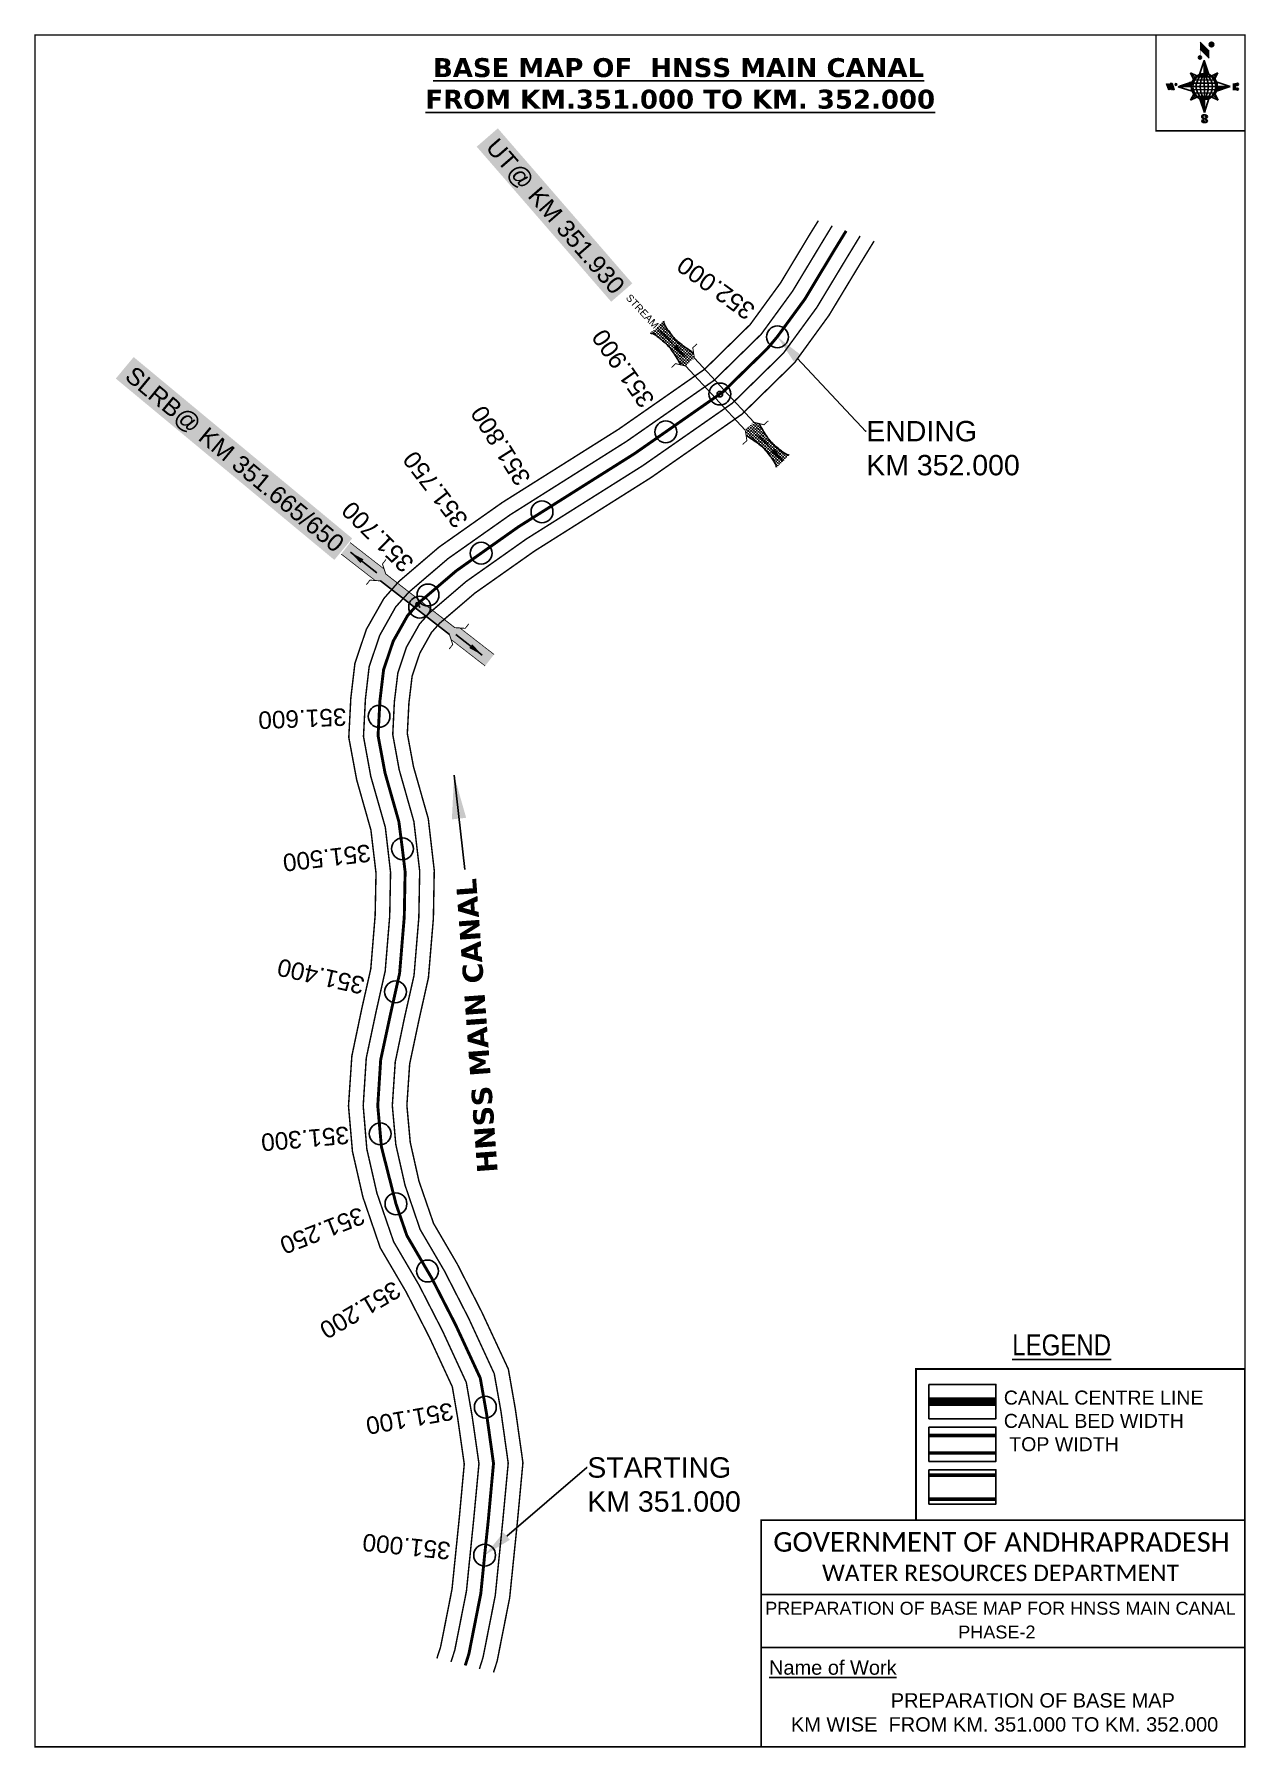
# Model space of a CAD drawing. Header units: inches. Extents: x 803949 to 804781, y 1571809 to 1572985.
import ezdxf
from ezdxf import colors
from ezdxf.entities.mleader import LeaderData, LeaderLine
from ezdxf.enums import TextEntityAlignment as Align
from ezdxf.math import Vec2, Vec3

# ---------------------------------------------------------------- set-up
doc = ezdxf.new("R2010")
doc.units = ezdxf.units.IN
doc.header["$LTSCALE"] = 15
doc.header["$MEASUREMENT"] = 0
doc.header["$PDMODE"] = 32
doc.header["$PDSIZE"] = 15
doc.linetypes.add('ACAD_ISO02W100', pattern=[15, 12, -3])
doc.linetypes.add('HIDDEN2', pattern=[0.1875, 0.125, -0.0625])
for name, color, linetype in [('AQUADUCT', 1, 'Continuous'), ('bord', 1, 'Continuous'), ('CANAL1', 7, 'Continuous'), ('CSMark', 72, 'Continuous'), ('DCBMS', 232, 'Continuous'), ('PAGE', 7, 'Continuous'), ('STRUCTURE', 5, 'Continuous'), ('TEXT', 6, 'Continuous')]:
    doc.layers.add(name, color=color, linetype=linetype)
doc.styles.add('ARIALN', font='ARIALN.TTF')
doc.styles.get("Standard").update_dxf_attribs({"font": 'arial.ttf'})
doc.dimstyles.get("Standard").update_dxf_attribs({"dimtxt": 20, "dimasz": 0.18, "dimexe": 0.18, "dimexo": 0.0625, "dimgap": 0.09, "dimtad": 0, "dimtih": 1, "dimtoh": 1, "dimdec": 4, "dimzin": 0, "dimdsep": 46, "dimtxsty": 'Standard', "dimcen": 0.09, "dimadec": 0, "dimazin": 0, "dimtfac": 1, "dimtdec": 4, "dimtofl": 0, "dimtmove": 0, "dimatfit": 3, "dimfxl": 1, "dimtolj": 1, "dimtzin": 0, "dimarcsym": 0})
pattern_1 = [(267.297113149, (-8720374.938, 50637915.138), (10.5367255337, -0.497431438), [])]
pattern_2 = [(357.297113149, (-8720374.938, 50637915.138), (0.497431438, 10.5367255337), [])]

# ---------------------------------------------------------------- blocks, each defined once
blk = doc.blocks.new('*X26')
at = {"color": 0, "linetype": 'Continuous'}
for p, q in [((6321.6, 240.5), (6322.3, 241.2)), ((6321.6, 240.3), (6322.3, 241)), ((6321.6, 240.1), (6322.3, 240.8)), ((6321.6, 239.9), (6322.4, 240.7)), ((6321.6, 239.8), (6322.4, 240.6)), ((6321.6, 239.6), (6322.5, 240.5)), ((6321.6, 239.4), (6322.5, 240.3)), ((6321.6, 239.2), (6322.6, 240.2)), ((6321.7, 239.1), (6322.6, 240.1)), ((6321.8, 240.8), (6322.4, 241.4)), ((6321.8, 239), (6322.7, 240)), ((6321.8, 239), (6322.8, 239.9)), ((6321.9, 238.9), (6322.9, 239.8)), ((6322, 238.8), (6323, 239.7)), ((6322.1, 241.3), (6322.4, 241.6)), ((6322.1, 238.7), (6323.1, 239.6)), ((6322.2, 238.6), (6323.1, 239.6)), ((6322.3, 238.5), (6323.2, 239.5)), ((6322.4, 238.5), (6323.3, 239.4)), ((6322.5, 238.4), (6323.4, 239.3)), ((6322.7, 238.4), (6323.6, 239.3)), ((6322.8, 238.3), (6323.7, 239.2)), ((6322.9, 238.3), (6323.8, 239.1)), ((6323.1, 238.2), (6323.9, 239.1)), ((6323.2, 238.2), (6324, 239)), ((6323.3, 238.2), (6324.2, 239)), ((6323.5, 238.1), (6324.3, 238.9)), ((6323.7, 238.1), (6324.4, 238.9)), ((6323.8, 238.1), (6324.6, 238.8)), ((6324.1, 238.2), (6324.7, 238.8)), ((6324.3, 238.3), (6324.9, 238.8)), ((6324.6, 238.3), (6325.1, 238.8)), ((6324.8, 238.4), (6325.2, 238.8)), ((6325.1, 238.5), (6325.4, 238.8)), ((6325.4, 238.6), (6325.6, 238.8))]:
    blk.add_line(p, q, dxfattribs=at)
blk = doc.blocks.new('*X25')
at = {"color": 0, "linetype": 'Continuous'}
for p, q in [((6324.4, 240.3), (6324.5, 240.4)), ((6324.6, 240.3), (6324.8, 240.5)), ((6324.7, 240.2), (6325, 240.5)), ((6324.8, 240.2), (6325.2, 240.6)), ((6325, 240.1), (6325.5, 240.6)), ((6325.1, 240.1), (6325.6, 240.6)), ((6325.2, 240), (6325.8, 240.6)), ((6325.3, 240), (6326, 240.6)), ((6325.4, 239.9), (6326.1, 240.6)), ((6325.5, 239.8), (6326.2, 240.5)), ((6325.6, 239.8), (6326.3, 240.5)), ((6325.7, 239.7), (6326.5, 240.4)), ((6325.9, 239.6), (6326.6, 240.3)), ((6326, 239.5), (6326.7, 240.3)), ((6326, 239.4), (6326.8, 240.2)), ((6326.1, 239.3), (6327, 240.2)), ((6326.2, 239.3), (6327.1, 240.1)), ((6326.3, 239.2), (6327.1, 240)), ((6326.4, 239.1), (6327.2, 239.9)), ((6326.5, 239), (6327.3, 239.8)), ((6326.5, 238.9), (6327.4, 239.7)), ((6326.6, 238.8), (6327.5, 239.6)), ((6326.7, 238.7), (6327.5, 239.5)), ((6326.8, 238.6), (6327.6, 239.4)), ((6326.8, 238.5), (6327.7, 239.3)), ((6326.8, 236.5), (6327.4, 237)), ((6326.9, 238.3), (6327.8, 239.2)), ((6326.9, 238.2), (6327.9, 239.1)), ((6326.9, 236.8), (6327.6, 237.4)), ((6327, 238.1), (6327.8, 239)), ((6327, 237.9), (6327.8, 238.8)), ((6327, 237.8), (6327.8, 238.6)), ((6327, 237.6), (6327.8, 238.4)), ((6327, 237.4), (6327.8, 238.2)), ((6327, 237.3), (6327.8, 238)), ((6327, 237.1), (6327.8, 237.9))]:
    blk.add_line(p, q, dxfattribs=at)
blk = doc.blocks.new('H')
at = {"layer": 'bord', "extrusion": (0.000427885, 0.004792, 0.999988)}
h = blk.add_hatch(dxfattribs=at)
h.set_pattern_fill('LINE', color=8, scale=84.387686, angle=-2.7029, style=0)
h.set_pattern_definition(pattern_2)
h.paths.add_polyline_path([(-492, 786, -0.090992), (-448, 775), (-486, 912)])
h = blk.add_hatch(dxfattribs=at)
h.set_pattern_fill('LINE', color=8, scale=84.387686, angle=-92.7029, style=0)
h.set_pattern_definition(pattern_1)
h.paths.add_polyline_path([(-625, 665, -0.090992), (-615, 710), (-751, 671)])
h = blk.add_hatch(dxfattribs=at)
h.set_pattern_fill('LINE', color=8, scale=84.387686, angle=-2.7029, style=0)
h.set_pattern_definition(pattern_2)
h.paths.add_polyline_path([(-504, 533, -0.090992), (-549, 543), (-510, 406)])
h = blk.add_hatch(dxfattribs=at)
h.set_pattern_fill('LINE', color=8, scale=84.387686, angle=-92.7029, style=0)
h.set_pattern_definition(pattern_1)
h.paths.add_polyline_path([(-246, 647), (-372, 653, -0.090992), (-382, 609)])
for p, q in [((-519, 1020, -1217), (-435, 927, -1216)), ((-516, 1087, -1217), (-432, 994, -1217)), ((-538, 774, -1216), (-487, 906, -1216)), ((-487, 906, -1216), (-493, 780, -1216)), ((-487, 906, -1216), (-448, 769, -1216)), ((-865, 701, -1215), (-847, 638, -1215)), ((-847, 700, -1215), (-829, 637, -1215)), ((-829, 699, -1215), (-811, 636, -1215)), ((-829, 699, -1215), (-811, 698, -1215)), ((-811, 698, -1215), (-794, 635, -1215)), ((-752, 665, -1215), (-615, 704, -1215)), ((-627, 794, -1216), (-567, 760, -1216)), ((-627, 794, -1216), (-584, 747, -1215)), ((-599, 731, -1215), (-627, 794, -1216)), ((-421, 753, -1216), (-359, 781, -1216)), ((-359, 781, -1216), (-405, 739, -1216)), ((-359, 781, -1216), (-392, 721, -1215)), ((-379, 693, -1215), (-246, 641, -1215)), ((-213, 669, -1215), (-217, 601, -1215)), ((-752, 665, -1215), (-625, 659, -1215)), ((-619, 614, -1215), (-752, 665, -1215)), ((-639, 526, -1214), (-606, 585, -1215)), ((-639, 526, -1214), (-593, 568, -1215)), ((-577, 553, -1215), (-639, 526, -1214)), ((-511, 400, -1214), (-549, 537, -1214)), ((-460, 533, -1215), (-511, 400, -1214)), ((-505, 527, -1214), (-511, 400, -1214)), ((-371, 513, -1214), (-431, 546, -1215)), ((-371, 513, -1214), (-414, 560, -1215)), ((-399, 576, -1215), (-371, 513, -1214)), ((-246, 641, -1215), (-383, 603, -1215)), ((-373, 647, -1215), (-246, 641, -1215)), ((-197, 600, -1215), (-194, 668, -1215))]:
    blk.add_line(p, q, dxfattribs=at)
at = {"layer": 'bord', "color": 8, "linetype": 'ByBlock', "extrusion": (0.000427885, 0.004792, 0.999988)}
for p, q in [((-375, 679, -1215), (-620, 691, -1215)), ((-386, 711, -1215), (-605, 722, -1215)), ((-411, 744, -1216), (-578, 752, -1216)), ((-493, 780, -1216), (-505, 527, -1214)), ((-373, 647, -1215), (-625, 659, -1215)), ((-378, 616, -1215), (-623, 628, -1215)), ((-392, 585, -1215), (-611, 595, -1215)), ((-420, 555, -1215), (-587, 562, -1215))]:
    blk.add_line(p, q, dxfattribs=at)
at = {"layer": 'bord', "extrusion": (0.000427885, 0.004792, 0.999988), "elevation": -1212}
for points, const_width in [([(-522, 960), (-516, 1093)], 1.61), ([(-434, 933), (-428, 1066)], 1.61), ([(-870, 707), (-846, 706)], 0.642), ([(-829, 643), (-821, 678)], 0.642), ([(-793, 641), (-782, 694)], 0.642), ([(-223, 676), (-174, 673)], 0.706), ([(-829, 643), (-855, 644)], 0.642), ([(-811, 642), (-784, 641)], 0.642), ([(-177, 605), (-226, 607)], 0.706), ([(-195, 645), (-185, 644)], 0.706)]:
    blk.add_lwpolyline(points, dxfattribs=dict(at, const_width=const_width))
for points, const_width in [([(-414, 1073, 1), (-398, 1058, 1)], 22.3), ([(-530, 950, 1), (-520, 939, 1)], 14.8), ([(-776, 697, 1), (-769, 690, 1)], 8.9), ([(-180, 618, 1), (-173, 611, 1)], 9.79), ([(-178, 667, 1), (-171, 660, 1)], 9.79), ([(-490, 362, 1), (-498, 369, 1)], 11.1), ([(-525, 322, 1), (-533, 329, 1)], 11.1)]:
    blk.add_lwpolyline(points, format="xyb", close=True, dxfattribs=dict(at, const_width=const_width))
for points in [[(-537, 317), (-531, 310), (-520, 307), (-505, 307), (-494, 310), (-486, 318), (-487, 326), (-491, 333), (-494, 336), (-503, 341), (-522, 347), (-530, 352), (-534, 355), (-537, 363), (-537, 373), (-530, 381), (-520, 384), (-504, 384), (-493, 380), (-487, 373)], [(-522, 348), (-526, 354), (-528, 361), (-528, 371), (-526, 375), (-521, 381), (-515, 384)], [(-505, 307), (-499, 312), (-497, 319), (-497, 327), (-501, 335), (-509, 343)]]:
    blk.add_lwpolyline(points, dxfattribs=at)
at = {"layer": 'bord', "extrusion": (0.000427885, 0.004792, 0.999988)}
for centre, radius in [((-406, 1065, -1212), 22.3), ((-525, 944, -1212), 14.8), ((-773, 694, -1212), 8.9), ((-498, 659, -1212), 127), ((-177, 615, -1212), 9.79), ((-174, 663, -1212), 9.79), ((-494, 365, -1212), 11.1), ((-529, 325, -1212), 11.1)]:
    blk.add_circle(centre, radius, dxfattribs=at)
at = {"layer": 'bord', "color": 8, "linetype": 'ByBlock', "extrusion": (0.000427885, 0.004792, 0.999988)}
for centre, radius, start, end in [((-482, 658, -1212), 128, 94.9254, 259.6691), ((-437, 656, -1212), 141, 113.2864, 241.308), ((-316, 651, -1212), 222, 142.5892, 212.0053), ((-560, 662, -1212), 141, 293.2864, 61.308), ((-681, 668, -1212), 222, 322.5892, 32.0053), ((-515, 660, -1212), 128, 274.9254, 79.6691)]:
    blk.add_arc(centre, radius, start, end, dxfattribs=at)
at = {"layer": 'bord', "extrusion": (0.000427885, 0.004792, 0.999988)}
for points in [[(-516, 1093, -1212), (-431, 1000, -1212), (-519, 1026, -1212), (-434, 933, -1212)], [(-864, 707, -1212), (-846, 706, -1212), (-846, 644, -1212), (-829, 643, -1212)], [(-829, 705, -1212), (-811, 704, -1212), (-811, 642, -1212), (-793, 641, -1212)], [(-193, 674, -1212), (-197, 606, -1212), (-213, 675, -1212), (-216, 607, -1212)]]:
    blk.add_solid(points, dxfattribs=at)
at = {"layer": 'bord', "extrusion": (0.000427885, 0.004792, 0.999988), "xscale": 7.977342409717546, "yscale": 7.977342408231451, "zscale": 7.977342408476333, "rotation": 138.0840426661453}
for name, p in [('*X25', (38301, -31929, -1212)), ('*X26', (38314, -31951, -1212))]:
    blk.add_blockref(name, p, dxfattribs=at)
blk = doc.blocks.new('UT')
at = {"layer": 'STRUCTURE'}
h = blk.add_hatch(dxfattribs=at)
h.set_pattern_fill('DASH', color=150, scale=8, angle=-39.6278, style=0)
h.set_pattern_definition([(320.372247933, (-4370.464, -6260.8811), (1.40800153113, 0.132407282), [1, -1])])
h.paths.add_polyline_path([(765163, 1700681.9), (765165.6, 1700680.6), (765167.2, 1700680.3), (765169.1, 1700680), (765172.4, 1700679.6), (765176.4, 1700679.3), (765179.5, 1700679.5), (765183.1, 1700679.9), (765187.7, 1700680.9), (765188.9, 1700681.2), (765193.1, 1700682.2), (765196.1, 1700680.2), (765196.1, 1700672.2), (765193.1, 1700670.2), (765190.5, 1700670.8), (765188.1, 1700671.3), (765185.5, 1700671.8), (765183.6, 1700672.1), (765181, 1700672.5), (765180.3, 1700672.5), (765178.5, 1700672.6), (765176.7, 1700672.6), (765174.6, 1700672.5), (765172.5, 1700672.3), (765170.4, 1700672), (765168.5, 1700671.7), (765166.1, 1700671.2), (765165, 1700670.8), (765163, 1700669.7)])
h.paths.add_polyline_path([(765259.1, 1700682.2), (765256.1, 1700680.2), (765256.1, 1700672.2), (765259.1, 1700670.2), (765261.9, 1700671), (765264.4, 1700671.6), (765266.4, 1700672), (765269.1, 1700672.5), (765272.7, 1700673), (765276.1, 1700673.1), (765278.6, 1700672.9), (765281.2, 1700672.7), (765283.9, 1700672.3), (765286.4, 1700671.9), (765288, 1700671.3), (765289.2, 1700670.6), (765289.1, 1700682.7), (765287.6, 1700681.8), (765285.7, 1700681.2), (765283, 1700680.7), (765281.2, 1700680.4), (765276.7, 1700679.9), (765272.7, 1700679.9), (765268.7, 1700680.3), (765264.8, 1700681), (765261.2, 1700681.7)])
at = {"layer": 'STRUCTURE', "color": 150, "const_width": 0.628}
for points in [[(765190.1, 1700688.2), (765190.1, 1700684.2), (765196.1, 1700680.2), (765256.1, 1700680.2), (765262.1, 1700684.2), (765262.1, 1700688.2)], [(765190.1, 1700664.2), (765190.1, 1700668.2), (765196.1, 1700672.2), (765256.1, 1700672.2), (765262.1, 1700668.2), (765262.1, 1700664.2)]]:
    blk.add_lwpolyline(points, dxfattribs=at)
at = {"layer": 'STRUCTURE', "color": 150}
for points in [[(765196.1, 1700680.2), (765256.1, 1700680.2)], [(765196.1, 1700672.2), (765256.1, 1700672.2)], [(765196.1, 1700672.2), (765256.1, 1700672.2)]]:
    blk.add_lwpolyline(points, dxfattribs=at)
at = {"layer": 'STRUCTURE', "color": 0}
blk.add_circle((765226.1, 1700676.2), 1.89, dxfattribs=at)
at = {"layer": 'STRUCTURE', "color": 150}
for points in [[(765163, 1700681.9), (765164.4, 1700681.1), (765167.9, 1700680.2), (765171.2, 1700679.8), (765176.1, 1700679.4), (765184.7, 1700680.3), (765193.1, 1700682.2)], [(765289.1, 1700682.7), (765287.8, 1700681.9), (765284.3, 1700680.9), (765280.9, 1700680.4), (765276.1, 1700679.8), (765267.4, 1700680.5), (765259.1, 1700682.2)], [(765163, 1700669.7), (765164.3, 1700670.6), (765167.8, 1700671.6), (765171.2, 1700672.1), (765176, 1700672.6), (765184.7, 1700672), (765193.1, 1700670.2)], [(765289.2, 1700670.6), (765287.8, 1700671.4), (765284.2, 1700672.3), (765280.9, 1700672.7), (765276.1, 1700673.1), (765267.4, 1700672.2), (765259.1, 1700670.2)]]:
    blk.add_spline(points, degree=3, dxfattribs=at)
at = {"layer": 'STRUCTURE', "color": 0}
blk.add_text('STREAM', height=5, dxfattribs=at).set_placement((765148.2, 1700675.8), align=Align.MIDDLE_CENTER)
for points in [[(765190.9, 1700676), (765164.2, 1700675.8)], [(765289.3, 1700676.7), (765265.4, 1700676.4)]]:
    blk.add_leader(points, dimstyle='Standard', override={"dimasz": 10, "dimgap": 0.09, "dimtad": 0}, dxfattribs=at)
blk = doc.blocks.new('SLB')
at = {"layer": 'STRUCTURE'}
h = blk.add_hatch(dxfattribs=at)
h.set_pattern_fill('DOTS', color=6, scale=20, angle=320.3722, style=0)
h.set_pattern_definition([(320.372247934, (-159.4327, -72.9564), (1.2786241598, 0.5641323054), [0, -1.25])])
h.paths.add_polyline_path([(769699.5, 1706871.1), (769699.5, 1706861.1), (769729.1, 1706861.1), (769732.1, 1706863.1), (769792.1, 1706863.1), (769795.1, 1706861.1), (769824.7, 1706861.1), (769824.7, 1706871.1), (769795.1, 1706871.1), (769792.1, 1706869.1), (769732.1, 1706869.1), (769729.1, 1706871.1)])
at = {"layer": 'STRUCTURE', "color": 6, "linetype": 'ACAD_ISO02W100', "ltscale": 0.5, "const_width": 0.5}
for points in [[(769699.5, 1706871.1), (769729.1, 1706871.1)], [(769795.1, 1706871.1), (769824.7, 1706871.1)], [(769699.5, 1706861.1), (769729.1, 1706861.1)], [(769795.1, 1706861.1), (769824.7, 1706861.1)]]:
    blk.add_lwpolyline(points, dxfattribs=at)
at = {"layer": 'STRUCTURE', "color": 6, "const_width": 0.628}
for points in [[(769726.1, 1706877.1), (769726.1, 1706873.1), (769732.1, 1706869.1), (769792.1, 1706869.1), (769798.1, 1706873.1), (769798.1, 1706877.1)], [(769726.1, 1706855.1), (769726.1, 1706859.1), (769732.1, 1706863.1), (769792.1, 1706863.1), (769798.1, 1706859.1), (769798.1, 1706855.1)]]:
    blk.add_lwpolyline(points, dxfattribs=at)
at = {"layer": 'STRUCTURE', "color": 6}
blk.add_lwpolyline([(769732.1, 1706863.1), (769792.1, 1706863.1)], dxfattribs=at)
blk.add_lwpolyline([(769732.1, 1706863.1), (769792.1, 1706863.1)], dxfattribs=at)
at = {"layer": 'STRUCTURE', "color": 0}
blk.add_circle((769762.1, 1706866.1), 1.24, dxfattribs=at)
for points in [[(769703.8, 1706866), (769726.7, 1706866)], [(769818.6, 1706865.8), (769795.7, 1706865.8)]]:
    blk.add_leader(points, dimstyle='Standard', override={"dimasz": 10, "dimgap": 0.09, "dimtad": 0}, dxfattribs=at)

msp = doc.modelspace()

# ---------------------------------------------------------------- linework, layer by layer
at = {"layer": 'CANAL1', "color": 1, "linetype": 'HIDDEN2', "ltscale": 100, "const_width": 6, "elevation": -0.4}
msp.add_lwpolyline([(804609.8, 1572046.5), (804563.7, 1572046.5)], dxfattribs=at)
at = {"layer": 'CANAL1', "color": 5, "const_width": 2.4, "elevation": -0.4}
for points in [[(804609.8, 1572023.3), (804563.7, 1572023.3)], [(804609.8, 1572011.3), (804563.7, 1572011.3)]]:
    msp.add_lwpolyline(points, dxfattribs=at)
at = {"layer": 'CANAL1', "color": 200, "const_width": 2.4, "elevation": -0.4}
for points in [[(804609.8, 1571996), (804563.7, 1571996)], [(804609.8, 1571979.6), (804563.7, 1571979.6)]]:
    msp.add_lwpolyline(points, dxfattribs=at)
at = {"layer": 'CSMark', "color": 3}
for p in [(804420.2, 1572738.3), (804383, 1572712.3), (804298, 1572657.4), (804256.2, 1572629), (804256.2, 1572629), (804219.7, 1572600.3), (804186.1, 1572517), (804202.2, 1572426.1), (804197.4, 1572327.9), (804186.9, 1572230.4), (804197.7, 1572182.3), (804219.4, 1572136.2), (804259.1, 1572042.7), (804258.6, 1571941.1)]:
    msp.add_point(p, dxfattribs=at)
at = {"layer": 'CSMark', "color": 2}
msp.add_point((804214, 1572592), dxfattribs=at)
at = {"layer": 'PAGE', "const_width": 1}
msp.add_lwpolyline([(804780.8, 1571809.5), (804780.8, 1572984.8), (803949.8, 1572984.8), (803949.8, 1571809.5), (804780.8, 1571809.5)], dxfattribs=at)
at = {"layer": 'PAGE'}
for points, const_width in [([(804780.8, 1572984.8), (804719.7, 1572984.8), (804719.7, 1572919), (804780.8, 1572919)], 1), ([(804554.9, 1572068.9), (804780.8, 1572068.9), (804780.8, 1571965.1), (804554.9, 1571965.1)], 1.2), ([(804448.6, 1571965.1), (804780.8, 1571965.1), (804780.8, 1571809.5), (804448.6, 1571809.5)], 1.2)]:
    msp.add_lwpolyline(points, close=True, dxfattribs=dict(at, const_width=const_width))
at = {"layer": 'PAGE', "elevation": -0.4}
for points in [[(804563.7, 1572058.3), (804609.8, 1572058.3), (804609.8, 1572034.8), (804563.7, 1572034.8)], [(804563.7, 1572029), (804609.8, 1572029), (804609.8, 1572005.5), (804563.7, 1572005.5)], [(804563.7, 1571999.7), (804609.8, 1571999.7), (804609.8, 1571976.2), (804563.7, 1571976.2)]]:
    msp.add_lwpolyline(points, close=True, dxfattribs=at)
at = {"layer": 'PAGE'}
for points in [[(804448.6, 1571914.2), (804780.8, 1571914.2)], [(804448.6, 1571877.8), (804780.8, 1571877.8)]]:
    msp.add_lwpolyline(points, dxfattribs=at)

# ---------------------------------------------------------------- block references
at = {"layer": 'AQUADUCT', "color": 1, "xscale": 0.0703495379661093, "yscale": 0.07034953800030053, "zscale": 0.07034953795990817, "rotation": 3.078330607406165}
msp.add_blockref('H', (804790.4, 1572905.4, 85.4), dxfattribs=at)
at = {"layer": 'STRUCTURE', "color": 0, "rotation": 322.1530368790191}
msp.add_blockref('SLB', (-850887.3, 697054.1), dxfattribs=at)

# ---------------------------------------------------------------- texts
at = {"layer": 'CANAL1', "insert": (804253.7, 1572202.1), "char_height": 14, "width": 205.129, "attachment_point": 1, "rotation": 94.2028}
msp.add_mtext('\\pi0.96322;{\\fVerdana|b1|i0|c0|p34;HNSS MAIN CANAL}', dxfattribs=at)
at = {"layer": 'CSMark', "color": 1}
for s, rotation, p in [('352.000', 143.9292, (804441.9, 1572793.2)), ('351.800', 122.2122, (804285.7, 1572677.2)), ('351.750', 127.3806, (804243.1, 1572648.6)), ('351.700', 135.5052, (804206.7, 1572619)), ('351.600', 182.2273, (804163.7, 1572516.6)), ('351.500', 186.6453, (804180.3, 1572423.3)), ('351.400', 167.3416, (804175.7, 1572331.8)), ('351.300', 185, (804165.5, 1572229.6)), ('351.250', 201.3006, (804175.4, 1572174.9)), ('351.200', 210.3589, (804199.3, 1572124.7)), ('351.100', 189.9449, (804237, 1572040.1)), ('351.000', 174.1744, (804235.1, 1571943.9))]:
    msp.add_text(s, height=12, rotation=rotation, dxfattribs=at).set_placement(p, align=Align.MIDDLE_LEFT)
at = {"layer": 'CSMark', "color": 3}
msp.add_text('351.900', height=12, rotation=124.8862, dxfattribs=at).set_placement((804371, 1572731), align=Align.MIDDLE_LEFT)
at = {"layer": 'PAGE', "extrusion": (0.000201441, 0.004807, 0.999988), "style": 'ARIALN'}
msp.add_text('%%ULEGEND', height=14.4, rotation=359.9999, dxfattribs=at).set_placement((804654.9, 1572066.5, 7718.8), align=Align.MIDDLE)
at = {"layer": 'PAGE', "extrusion": (0.000201441, 0.004807, 0.999988)}
for s, height, p in [('PREPARATION OF BASE MAP FOR HNSS MAIN CANAL', 8.878, (804451.3, 1571881.3, 7717.9)), ('%%UName of Work', 9.822, (804453.9, 1571840.1, 7716.6))]:
    msp.add_text(s, height=height, rotation=359.9999, dxfattribs=at).set_placement(p)
for s, height, p in [('PHASE-2', 8.88, (804610.4, 1571869.4, 7717.8)), ('PREPARATION OF BASE MAP', 9.822, (804635.1, 1571822.5, 7716.6)), ('KM WISE  FROM KM. 351.000 TO KM. 352.000', 9.822, (804615.7, 1571806, 7716.6))]:
    msp.add_text(s, height=height, rotation=359.9999, dxfattribs=at).set_placement(p, align=Align.MIDDLE_CENTER)
at = {"layer": 'PAGE', "extrusion": (0.000201441, 0.004807, 0.999988), "attachment_point": 1, "text_direction": (1, -1e-06, -0.000201)}
for s, insert, char_height, width in [('CANAL CENTRE LINE CANAL BED WIDTH {\\H2.3717x; }\\P TOP WIDTH{\\H1.9152x; }', (804615.2, 1572054.1, -0.4), 9.6, 168.926), ('\\pi3.5885;{\\fCalibri|b0|i0|c0|p34;\\H1.3333x;GOVERNMENT OF ANDHRAPRADESH\\P\\pi37.073;\\H0.83998x;WATER RESOURCES DEPARTMENT}', (804453.3, 1571956.9, -1.3), 10.059, 321.276)]:
    msp.add_mtext(s, dxfattribs=dict(at, insert=insert, char_height=char_height, width=width))
at = {"layer": 'STRUCTURE', "color": 5, "char_height": 12, "attachment_point": 1, "bg_fill": 1, "box_fill_scale": 1.3, "bg_fill_color": 7, "bg_fill_true_color": 16777215, "bg_fill_transparency": 4390977}
for s, insert, width, rotation in [('\\pi0.71894;UT@ KM 351.930', (804267.3, 1572915.6), 133.741, 310.9527), ('\\pi0.43653;SLRB@ KM 351.665/650', (804018, 1572758.6), 187.814, 320.3276)]:
    msp.add_mtext(s, dxfattribs=dict(at, insert=insert, width=width, rotation=rotation))
at = {"layer": 'TEXT', "color": 1, "insert": (804201.4, 1572968.9), "char_height": 13, "width": 379.826, "attachment_point": 1}
msp.add_mtext('\\pi21.755;{\\fVerdana|b1|i0|c0|p34;\\LBASE MAP OF  HNSS MAIN CANAL \\P\\pi16.508;FROM KM.351.000 TO KM. 352.000}', dxfattribs=at)

# ---------------------------------------------------------------- leaders
at = {"layer": 'CANAL1'}
msp.add_leader([(804237.6, 1572476.6), (804245, 1572411.9)], dimstyle='Standard', override={"dimasz": 30, "dimgap": 0.09, "dimtad": 0}, dxfattribs=at)
at = {"layer": 'DCBMS', "color": 5}
ml = msp.add_multileader_mtext('Standard', dxfattribs=at)
ml.set_content('STARTING\\PKM 351.000', color=5)
ml.set_leader_properties()
ml.build(insert=Vec2(0, 0))
ml.multileader.update_dxf_attribs({"dogleg_length": 0.36, "arrow_head_size": 20})
ctx = ml.context
ctx.base_point, ctx.char_height, ctx.arrow_head_size, ctx.landing_gap_size, ctx.plane_origin = Vec3(804329, 1572001.2), 14, 20, 0.09, Vec3(804800.3, 1572830.9)
notes = []
notes.append((ctx, [(1, (1, 1, 0), (804328.7, 1572001.2), (1, 0), 0.36, [(0, [(804258.6, 1571941.1)], 0, [])])]))
ctx.mtext.insert, ctx.mtext.flow_direction = Vec3(804329.1, 1572008.3), 5
for ctx, leaders in notes:
    for number, flags, end, landing, length, lines in leaders:
        leader = LeaderData()
        leader.index, (leader.has_last_leader_line, leader.has_dogleg_vector, leader.attachment_direction) = number, flags
        leader.last_leader_point, leader.dogleg_vector, leader.dogleg_length = Vec3(end), Vec3(landing), length
        for number, points, colour, breaks in lines:
            line = LeaderLine()
            line.index, line.vertices, line.color, line.breaks = number, Vec3.list(points), colors.encode_raw_color(colour), breaks
            leader.lines.append(line)
        ctx.leaders.append(leader)

# ---------------------------------------------------------------- next in the draw order: leaders
ml = msp.add_multileader_mtext('Standard', dxfattribs=at)
ml.set_content('ENDING \\PKM 352.000', color=5)
ml.set_leader_properties()
ml.build(insert=Vec2(0, 0))
ml.multileader.update_dxf_attribs({"dogleg_length": 0.36, "arrow_head_size": 20})
ctx = ml.context
ctx.base_point, ctx.char_height, ctx.arrow_head_size, ctx.landing_gap_size, ctx.plane_origin = Vec3(804520.6, 1572712.7), 14, 20, 0.09, Vec3(804800.4, 1573062.9)
notes = []
notes.append((ctx, [(1, (1, 1, 0), (804520.2, 1572712.7), (1, 0), 0.36, [(0, [(804459.7, 1572777.5)], 0, [])])]))
ctx.mtext.insert, ctx.mtext.width, ctx.mtext.flow_direction = Vec3(804520.7, 1572719.8), 109.049, 5
ctx.mtext.has_bg_fill, ctx.mtext.bg_color, ctx.mtext.bg_scale_factor, ctx.mtext.bg_transparency, ctx.mtext.use_window_bg_color = 1, -1027028792, 1.5, 0, 1
for ctx, leaders in notes:
    for number, flags, end, landing, length, lines in leaders:
        leader = LeaderData()
        leader.index, (leader.has_last_leader_line, leader.has_dogleg_vector, leader.attachment_direction) = number, flags
        leader.last_leader_point, leader.dogleg_vector, leader.dogleg_length = Vec3(end), Vec3(landing), length
        for number, points, colour, breaks in lines:
            line = LeaderLine()
            line.index, line.vertices, line.color, line.breaks = number, Vec3.list(points), colors.encode_raw_color(colour), breaks
            leader.lines.append(line)
        ctx.leaders.append(leader)

# ---------------------------------------------------------------- next in the draw order: linework, layer by layer
at = {"layer": 'CANAL1', "color": 1, "const_width": 1}
for points in [[(804225.8, 1571870.2), (804228.4, 1571878.3), (804236.2, 1571917.8), (804241.2, 1571966.8), (804244.6, 1572003.6), (804240.1, 1572035.2), (804236.4, 1572056.7), (804220.8, 1572090.4), (804204.7, 1572121.8), (804186.9, 1572152.1), (804175, 1572186.9), (804167.8, 1572218.4), (804165.1, 1572249.5), (804167.4, 1572283.8), (804174.3, 1572316.7), (804180.4, 1572343.6), (804183.4, 1572380.3), (804184, 1572409.3), (804180.5, 1572438.9), (804170.7, 1572473.5), (804165.3, 1572502.5), (804166.7, 1572529.6), (804169.5, 1572553.4), (804177.4, 1572576.8), (804189.4, 1572597.9), (804199.6, 1572609.5), (804227.3, 1572633.2), (804270.7, 1572663.8), (804350.6, 1572714.1), (804409.7, 1572755.3), (804441, 1572786), (804461.8, 1572814.5), (804482, 1572848), (804487.8, 1572857.3)], [(804264.7, 1571860.6), (804267.2, 1571868.4), (804275.8, 1571911.9), (804281, 1571962.9), (804284.9, 1572004.6), (804279.7, 1572041.4), (804274.9, 1572068.8), (804256.7, 1572107.9), (804239.8, 1572141), (804223.5, 1572168.9), (804213.5, 1572197.9), (804207.5, 1572224.6), (804205.2, 1572249.9), (804207.1, 1572278.3), (804213.4, 1572308.1), (804220, 1572337.6), (804223.4, 1572378.3), (804224, 1572411.2), (804219.9, 1572446.7), (804209.7, 1572482.6), (804205.5, 1572505.2), (804206.6, 1572526.2), (804208.8, 1572544.6), (804214.1, 1572560.4), (804222.1, 1572574.6), (804227.7, 1572580.9), (804251.9, 1572601.6), (804292.9, 1572630.5), (804372.7, 1572680.8), (804435.3, 1572724.4), (804471.4, 1572759.7), (804495.1, 1572792.3), (804516.2, 1572827.2), (804526.1, 1572843.3)]]:
    msp.add_lwpolyline(points, dxfattribs=at)
at = {"layer": 'CANAL1', "color": 5, "const_width": 1}
for points in [[(804235.5, 1571867.8), (804238.1, 1571875.9), (804246.1, 1571916.4), (804251.1, 1571965.8), (804254.7, 1572003.9), (804250, 1572036.7), (804246, 1572059.7), (804229.8, 1572094.8), (804213.5, 1572126.6), (804196.1, 1572156.3), (804184.6, 1572189.7), (804177.7, 1572219.9), (804175.2, 1572249.6), (804177.3, 1572282.4), (804184.1, 1572314.5), (804190.3, 1572342.1), (804193.4, 1572379.8), (804194, 1572409.8), (804190.4, 1572440.8), (804180.4, 1572475.8), (804175.4, 1572503.2), (804176.7, 1572528.7), (804179.3, 1572551.2), (804186.6, 1572572.7), (804197.5, 1572592.1), (804206.6, 1572602.3), (804233.5, 1572625.3), (804276.2, 1572655.4), (804356.1, 1572705.8), (804416.1, 1572747.6), (804448.6, 1572779.4), (804470.1, 1572808.9), (804490.6, 1572842.8), (804497.3, 1572853.8)], [(804255, 1571863), (804257.5, 1571870.9), (804265.9, 1571913.4), (804271, 1571963.9), (804274.8, 1572004.3), (804269.8, 1572039.9), (804265.2, 1572065.7), (804247.7, 1572103.6), (804231, 1572136.2), (804214.3, 1572164.7), (804203.9, 1572195.2), (804197.6, 1572223), (804195.2, 1572249.8), (804197.2, 1572279.7), (804203.6, 1572310.3), (804210.1, 1572339.1), (804213.4, 1572378.8), (804214, 1572410.7), (804210, 1572444.8), (804199.9, 1572480.4), (804195.5, 1572504.5), (804196.6, 1572527), (804199, 1572546.8), (804204.9, 1572564.5), (804213.9, 1572580.4), (804220.7, 1572588), (804245.8, 1572609.5), (804287.3, 1572638.8), (804367.2, 1572689.1), (804428.9, 1572732.1), (804463.8, 1572766.3), (804486.8, 1572797.8), (804507.7, 1572832.4), (804516.5, 1572846.8)]]:
    msp.add_lwpolyline(points, dxfattribs=at)
at = {"layer": 'CANAL1', "color": 1, "linetype": 'HIDDEN2', "ltscale": 100, "const_width": 2}
msp.add_lwpolyline([(804245.3, 1571865.4), (804247.8, 1571873.4), (804256, 1571914.9), (804258.6, 1571941.1), (804261.1, 1571964.9), (804264.7, 1572004.1), (804259.9, 1572038.3), (804255.6, 1572062.7), (804238.7, 1572099.2), (804222.2, 1572131.4), (804205.2, 1572160.5), (804197.7, 1572182.3), (804187.7, 1572221.5), (804185.2, 1572249.7), (804187.2, 1572281.1), (804193.9, 1572312.4), (804200.2, 1572340.6), (804203.4, 1572379.3), (804204, 1572410.2), (804202.1, 1572426.1), (804199.7, 1572444.7), (804190.2, 1572478.1), (804185.4, 1572503.8), (804186.7, 1572527.9), (804189.2, 1572549), (804195.8, 1572568.6), (804205.7, 1572586.2), (804213.7, 1572595.2), (804239.1, 1572616.9), (804256.2, 1572629), (804281.8, 1572647.1), (804361.6, 1572697.4), (804395.6, 1572721.1), (804422.5, 1572739.9), (804452.6, 1572769.3), (804459.6, 1572777.6), (804478.5, 1572803.4), (804499.1, 1572837.6), (804506.9, 1572850.3)], dxfattribs=at)
at = {"layer": 'CSMark', "color": 3}
msp.add_point((804459.7, 1572777.5), dxfattribs=at)

# ---------------------------------------------------------------- next in the draw order: block references
at = {"layer": 'STRUCTURE', "color": 0, "rotation": 312.7917310122826}
msp.add_blockref('UT', (-963428.7, 978952.9), dxfattribs=at)

doc.saveas('drawing.dxf')
